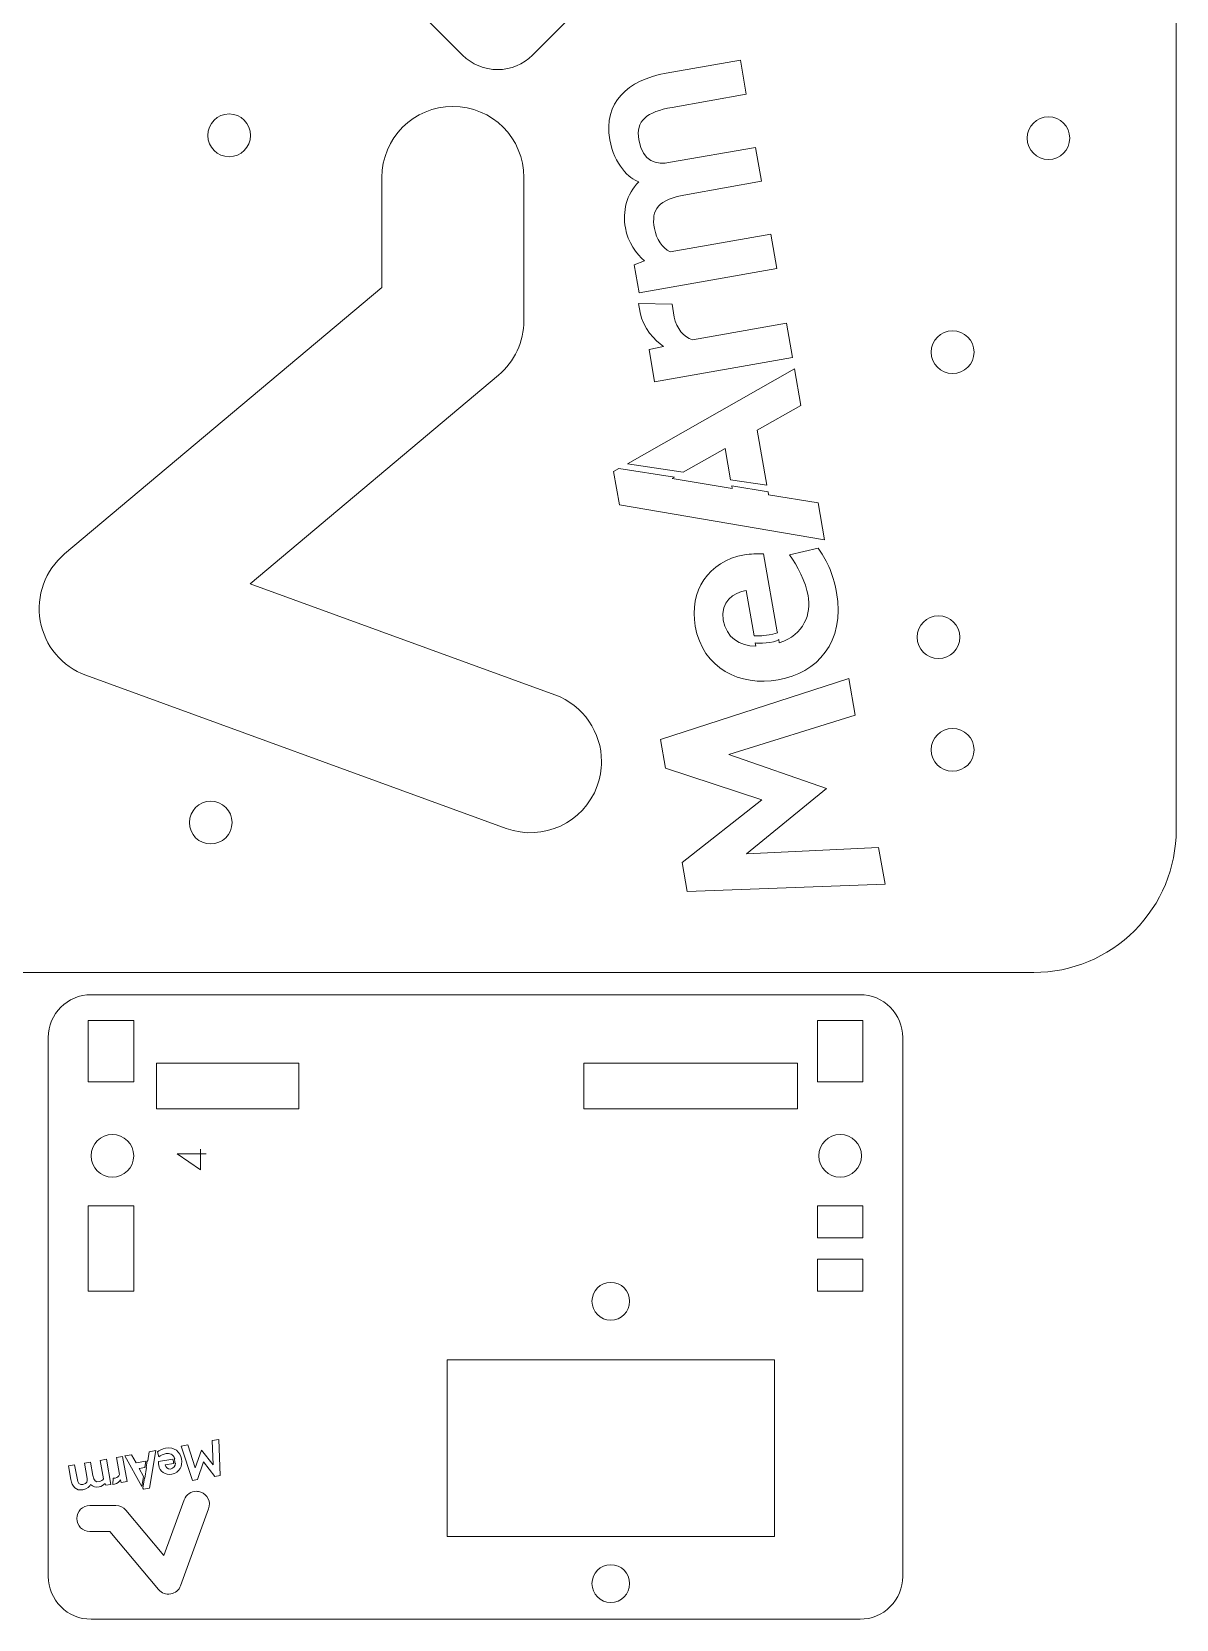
# Model space of a CAD drawing. Header units: inches. Extents: x -267 to 19, y 28 to 222.
# Drawn here: x -205.2 to -125, y 28.6 to 139.9 of the extents above; entities that cross this region are included whole.
import ezdxf

# ---------------------------------------------------------------- set-up
doc = ezdxf.new("R2010")
doc.units = ezdxf.units.IN
doc.header["$MEASUREMENT"] = 0
doc.layers.add('Layer 2', color=7, linetype='Continuous')

msp = doc.modelspace()

# ---------------------------------------------------------------- linework, layer by layer
at = {"layer": 'Layer 2', "color": 250, "lineweight": 18, "true_color": 0x1a1a18}
for points in [[(-156.23, 108.49), (-156.61, 110.68), (-159.56, 109.01), (-163.47, 109.61), (-151.75, 116.27), (-151.3, 113.69), (-154.36, 111.96), (-153.69, 108.1), (-156.23, 108.49)], [(-160.33, 108.57), (-156.12, 107.87), (-156.15, 108.05), (-153.61, 107.65), (-153.57, 107.44), (-150.1, 106.86), (-149.65, 104.28), (-164.03, 106.72), (-164.44, 109.06), (-164.07, 109.27), (-160.16, 108.67), (-160.33, 108.57)], [(-147.49, 91.97), (-156.35, 89.21), (-149.52, 86.84), (-155.11, 82.26), (-145.86, 82.69), (-145.41, 80.12), (-159.27, 79.61), (-159.63, 81.65), (-154.04, 86.04), (-160.79, 88.25), (-161.14, 90.28), (-147.94, 94.54), (-147.49, 91.97)], [(-201.26, 66.27), (-201.26, 70.57), (-198.07, 70.57), (-198.07, 66.27), (-201.26, 66.27)], [(-146.96, 70.57), (-146.96, 66.27), (-150.15, 66.27), (-150.15, 70.57), (-146.96, 70.57)], [(-186.49, 67.57), (-186.49, 64.37), (-196.47, 64.37), (-196.47, 67.57), (-186.49, 67.57)], [(-166.53, 67.57), (-151.55, 67.57), (-151.55, 64.37), (-166.53, 64.37), (-166.53, 67.57)], [(-201.26, 57.57), (-201.26, 51.57), (-198.07, 51.57), (-198.07, 57.57), (-201.26, 57.57)], [(-150.15, 55.32), (-150.15, 57.57), (-146.96, 57.57), (-146.96, 55.32), (-150.15, 55.32)], [(-146.96, 53.81), (-146.96, 51.57), (-150.15, 51.57), (-150.15, 53.81), (-146.96, 53.81)], [(-153.15, 46.77), (-176.11, 46.77), (-176.11, 34.37), (-153.15, 34.37), (-153.15, 46.77)], [(-197.28, 39.2), (-197.68, 39.13), (-197.38, 38.59), (-197.49, 37.87), (-198.7, 40.02), (-198.23, 40.1), (-197.91, 39.54), (-197.21, 39.66), (-197.28, 39.2)], [(-197.3, 38.45), (-197.17, 39.22), (-197.2, 39.21), (-197.13, 39.68), (-197.09, 39.68), (-196.98, 40.32), (-196.51, 40.4), (-196.96, 37.77), (-197.39, 37.7), (-197.42, 37.76), (-197.31, 38.48), (-197.3, 38.45)], [(-194.27, 40.8), (-193.77, 39.18), (-193.33, 40.43), (-192.5, 39.4), (-192.58, 41.1), (-192.11, 41.18), (-192.01, 38.64), (-192.39, 38.58), (-193.19, 39.6), (-193.59, 38.36), (-193.96, 38.3), (-194.74, 40.71), (-194.27, 40.8)]]:
    msp.add_lwpolyline(points, dxfattribs=at)
for points, knots in [([(-219.83, 83.94), (-219.83, 83.94), (-219.83, 83.79), (-219.83, 83.79), (-219.83, 81.14), (-218.78, 78.74), (-216.9, 76.86), (-215.03, 74.99), (-212.49, 73.93), (-209.85, 73.93), (-209.85, 73.93), (-134.98, 73.93), (-134.98, 73.93), (-132.33, 73.93), (-129.79, 74.99), (-127.92, 76.86), (-126.05, 78.74), (-125, 81.28), (-125, 83.94), (-125, 83.94), (-125, 208.04), (-125, 208.04), (-125, 213.56), (-129.47, 218.04), (-134.98, 218.04), (-134.98, 218.04), (-209.85, 218.04), (-209.85, 218.04), (-212.49, 218.04), (-215.03, 216.99), (-216.9, 215.11), (-218.78, 213.24), (-219.83, 210.69), (-219.83, 208.04), (-219.83, 208.04), (-219.83, 83.94), (-219.83, 83.94)], [0, 0, 0, 0, 1, 1, 1, 2, 2, 2, 3, 3, 3, 4, 4, 4, 5, 5, 5, 6, 6, 6, 7, 7, 7, 8, 8, 8, 9, 9, 9, 10, 10, 10, 11, 11, 11, 12, 12, 12, 12]), ([(-210.97, 179.26), (-210.97, 179.26), (-211.13, 179.08), (-211.13, 179.08), (-211.78, 178.43), (-211.99, 177.72), (-211.99, 176.8), (-211.99, 175.88), (-211.62, 174.99), (-210.97, 174.34), (-210.97, 174.34), (-175.02, 138.27), (-175.02, 138.27), (-174.37, 137.62), (-173.48, 137.25), (-172.56, 137.25), (-171.64, 137.25), (-170.76, 137.62), (-170.11, 138.27), (-170.11, 138.27), (-134.11, 174.29), (-134.11, 174.29), (-132.75, 175.65), (-132.63, 177.72), (-133.98, 179.08), (-133.98, 179.08), (-134.1, 179.21), (-134.1, 179.21), (-134.1, 179.21), (-170.06, 215.28), (-170.06, 215.28), (-170.71, 215.93), (-171.59, 216.29), (-172.51, 216.3), (-173.43, 216.3), (-174.32, 215.93), (-174.97, 215.28), (-174.97, 215.28), (-210.97, 179.26), (-210.97, 179.26)], [0, 0, 0, 0, 1, 1, 1, 2, 2, 2, 3, 3, 3, 4, 4, 4, 5, 5, 5, 6, 6, 6, 7, 7, 7, 8, 8, 8, 9, 9, 9, 10, 10, 10, 11, 11, 11, 12, 12, 12, 13, 13, 13, 13]), ([(-155.13, 135.52), (-155.13, 135.52), (-160.33, 134.6), (-160.33, 134.6), (-162.11, 134.29), (-162.9, 133.67), (-162.66, 132.33), (-162.38, 130.74), (-161.44, 130.57), (-160.45, 130.75), (-160.45, 130.75), (-154.48, 131.8), (-154.48, 131.8), (-154.48, 131.8), (-154.06, 129.42), (-154.06, 129.42), (-154.06, 129.42), (-159.26, 128.5), (-159.26, 128.5), (-161.35, 128.13), (-161.81, 127.45), (-161.57, 126.1), (-161.43, 125.32), (-161.04, 124.79), (-160.46, 124.46), (-160.46, 124.46), (-153.41, 125.7), (-153.41, 125.7), (-153.41, 125.7), (-152.99, 123.3), (-152.99, 123.3), (-152.99, 123.3), (-162.65, 121.6), (-162.65, 121.6), (-162.65, 121.6), (-163, 123.57), (-163, 123.57), (-163, 123.57), (-162.27, 123.84), (-162.27, 123.84), (-162.83, 124.32), (-163.43, 125.13), (-163.61, 126.16), (-163.81, 127.28), (-163.55, 128.52), (-162.66, 129.38), (-163.34, 129.6), (-164.39, 130.59), (-164.7, 132.33), (-165.15, 134.95), (-163.46, 136.52), (-160.75, 137), (-160.75, 137), (-155.55, 137.92), (-155.55, 137.92), (-155.55, 137.92), (-155.13, 135.52), (-155.13, 135.52)], [0, 0, 0, 0, 1, 1, 1, 2, 2, 2, 3, 3, 3, 4, 4, 4, 5, 5, 5, 6, 6, 6, 7, 7, 7, 8, 8, 8, 9, 9, 9, 10, 10, 10, 11, 11, 11, 12, 12, 12, 13, 13, 13, 14, 14, 14, 15, 15, 15, 16, 16, 16, 17, 17, 17, 18, 18, 18, 19, 19, 19, 19]), ([(-165.28, 88.72), (-165.28, 88.15), (-165.38, 87.57), (-165.58, 87.01), (-166.53, 84.42), (-169.38, 83.09), (-171.97, 84.03), (-171.97, 84.03), (-201.42, 94.77), (-201.42, 94.77), (-203.1, 95.38), (-204.32, 96.84), (-204.62, 98.6), (-204.93, 100.35), (-204.28, 102.14), (-202.92, 103.28), (-202.92, 103.28), (-180.68, 121.97), (-180.68, 121.97), (-180.68, 121.97), (-180.68, 129.68), (-180.68, 129.68), (-180.68, 132.44), (-178.45, 134.67), (-175.7, 134.67), (-172.95, 134.67), (-170.72, 132.44), (-170.72, 129.68), (-170.72, 129.68), (-170.72, 119.65), (-170.72, 119.65), (-170.72, 118.17), (-171.38, 116.77), (-172.5, 115.82), (-172.5, 115.82), (-189.91, 101.19), (-189.91, 101.19), (-189.91, 101.19), (-168.56, 93.4), (-168.56, 93.4), (-166.54, 92.67), (-165.28, 90.75), (-165.28, 88.72)], [0, 0, 0, 0, 1, 1, 1, 2, 2, 2, 3, 3, 3, 4, 4, 4, 5, 5, 5, 6, 6, 6, 7, 7, 7, 8, 8, 8, 9, 9, 9, 10, 10, 10, 11, 11, 11, 12, 12, 12, 13, 13, 13, 14, 14, 14, 14]), ([(-191.38, 134.14), (-192.21, 134.14), (-192.88, 133.47), (-192.88, 132.64), (-192.88, 131.81), (-192.21, 131.14), (-191.38, 131.14), (-190.55, 131.14), (-189.88, 131.81), (-189.88, 132.64), (-189.88, 133.47), (-190.55, 134.14), (-191.38, 134.14)], [0, 0, 0, 0, 1, 1, 1, 2, 2, 2, 3, 3, 3, 4, 4, 4, 4]), ([(-133.95, 133.94), (-134.78, 133.94), (-135.45, 133.27), (-135.45, 132.44), (-135.45, 131.62), (-134.78, 130.94), (-133.95, 130.94), (-133.13, 130.94), (-132.46, 131.62), (-132.46, 132.44), (-132.46, 133.27), (-133.13, 133.94), (-133.95, 133.94)], [0, 0, 0, 0, 1, 1, 1, 2, 2, 2, 3, 3, 3, 4, 4, 4, 4]), ([(-160.34, 120.79), (-160.34, 120.79), (-160.18, 119.89), (-160.18, 119.89), (-160.04, 119.1), (-159.49, 118.48), (-158.91, 118.3), (-158.91, 118.3), (-152.31, 119.46), (-152.31, 119.46), (-152.31, 119.46), (-151.89, 117.06), (-151.89, 117.06), (-151.89, 117.06), (-161.56, 115.36), (-161.56, 115.36), (-161.56, 115.36), (-161.95, 117.61), (-161.95, 117.61), (-161.95, 117.61), (-160.94, 117.84), (-160.94, 117.84), (-161.55, 118.26), (-162.37, 119.11), (-162.57, 120.21), (-162.57, 120.21), (-162.68, 120.85), (-162.68, 120.85), (-162.68, 120.85), (-160.34, 120.79), (-160.34, 120.79)], [0, 0, 0, 0, 1, 1, 1, 2, 2, 2, 3, 3, 3, 4, 4, 4, 5, 5, 5, 6, 6, 6, 7, 7, 7, 8, 8, 8, 9, 9, 9, 10, 10, 10, 10]), ([(-140.67, 118.94), (-141.5, 118.94), (-142.17, 118.26), (-142.17, 117.44), (-142.17, 116.61), (-141.5, 115.94), (-140.67, 115.94), (-139.84, 115.94), (-139.17, 116.61), (-139.17, 117.44), (-139.17, 118.26), (-139.84, 118.94), (-140.67, 118.94)], [0, 0, 0, 0, 1, 1, 1, 2, 2, 2, 3, 3, 3, 4, 4, 4, 4]), ([(-152.82, 97.04), (-151.07, 97.62), (-150.57, 99.09), (-150.8, 100.37), (-150.96, 101.28), (-151.55, 102.49), (-152.11, 103.21), (-152.11, 103.21), (-150.1, 103.68), (-150.1, 103.68), (-149.59, 103.02), (-149.04, 101.95), (-148.8, 100.58), (-148.19, 97.08), (-150.18, 94.93), (-152.89, 94.45), (-155.57, 93.98), (-158.19, 95.23), (-158.71, 98.22), (-159.14, 100.66), (-157.81, 102.77), (-155.26, 103.22), (-154.84, 103.29), (-154.4, 103.31), (-153.92, 103.29), (-153.92, 103.29), (-152.96, 97.82), (-152.96, 97.82), (-152.96, 97.82), (-152.95, 97.74), (-152.95, 97.74), (-153.91, 97.52), (-153.97, 97.53), (-154.58, 97.54), (-154.58, 97.54), (-155.14, 100.72), (-155.14, 100.72), (-156.01, 100.57), (-156.98, 99.94), (-156.75, 98.64), (-156.53, 97.4), (-155.6, 96.85), (-154.46, 96.81), (-154.46, 96.81), (-154.5, 97.05), (-154.5, 97.05), (-154.38, 96.97), (-153.15, 97.02), (-152.86, 97.28), (-152.86, 97.28), (-152.82, 97.04), (-152.82, 97.04)], [0, 0, 0, 0, 1, 1, 1, 2, 2, 2, 3, 3, 3, 4, 4, 4, 5, 5, 5, 6, 6, 6, 7, 7, 7, 8, 8, 8, 9, 9, 9, 10, 10, 10, 11, 11, 11, 12, 12, 12, 13, 13, 13, 14, 14, 14, 15, 15, 15, 16, 16, 16, 17, 17, 17, 17]), ([(-141.66, 98.94), (-142.49, 98.94), (-143.16, 98.27), (-143.16, 97.44), (-143.16, 96.61), (-142.49, 95.94), (-141.66, 95.94), (-140.83, 95.94), (-140.16, 96.61), (-140.16, 97.44), (-140.16, 98.27), (-140.83, 98.94), (-141.66, 98.94)], [0, 0, 0, 0, 1, 1, 1, 2, 2, 2, 3, 3, 3, 4, 4, 4, 4]), ([(-140.67, 91.04), (-141.5, 91.04), (-142.17, 90.36), (-142.17, 89.54), (-142.17, 88.71), (-141.5, 88.04), (-140.67, 88.04), (-139.84, 88.04), (-139.17, 88.71), (-139.17, 89.54), (-139.17, 90.36), (-139.84, 91.04), (-140.67, 91.04)], [0, 0, 0, 0, 1, 1, 1, 2, 2, 2, 3, 3, 3, 4, 4, 4, 4]), ([(-192.68, 85.94), (-193.5, 85.94), (-194.17, 85.26), (-194.17, 84.44), (-194.17, 83.61), (-193.5, 82.94), (-192.68, 82.94), (-191.85, 82.94), (-191.18, 83.61), (-191.18, 84.44), (-191.18, 85.26), (-191.85, 85.94), (-192.68, 85.94)], [0, 0, 0, 0, 1, 1, 1, 2, 2, 2, 3, 3, 3, 4, 4, 4, 4]), ([(-204.06, 69.37), (-204.06, 69.37), (-204.06, 31.57), (-204.06, 31.57), (-204.06, 30.77), (-203.74, 30.01), (-203.18, 29.45), (-202.62, 28.88), (-201.86, 28.57), (-201.06, 28.57), (-201.06, 28.57), (-147.16, 28.57), (-147.16, 28.57), (-146.37, 28.57), (-145.6, 28.88), (-145.04, 29.45), (-144.48, 30.01), (-144.17, 30.77), (-144.17, 31.57), (-144.17, 31.57), (-144.17, 69.37), (-144.17, 69.37), (-144.17, 70.16), (-144.48, 70.93), (-145.04, 71.49), (-145.6, 72.05), (-146.37, 72.37), (-147.16, 72.37), (-147.16, 72.37), (-201.06, 72.37), (-201.06, 72.37), (-202.72, 72.37), (-204.06, 71.02), (-204.06, 69.37)], [0, 0, 0, 0, 1, 1, 1, 2, 2, 2, 3, 3, 3, 4, 4, 4, 5, 5, 5, 6, 6, 6, 7, 7, 7, 8, 8, 8, 9, 9, 9, 10, 10, 10, 11, 11, 11, 11]), ([(-201.06, 61.07), (-201.06, 60.24), (-200.39, 59.57), (-199.57, 59.57), (-198.74, 59.57), (-198.07, 60.24), (-198.07, 61.07), (-198.07, 61.9), (-198.74, 62.57), (-199.57, 62.57), (-200.39, 62.57), (-201.06, 61.9), (-201.06, 61.07)], [0, 0, 0, 0, 1, 1, 1, 2, 2, 2, 3, 3, 3, 4, 4, 4, 4]), ([(-150.05, 61.07), (-150.05, 60.24), (-149.38, 59.57), (-148.56, 59.57), (-147.73, 59.57), (-147.06, 60.24), (-147.06, 61.07), (-147.06, 61.9), (-147.73, 62.57), (-148.56, 62.57), (-149.38, 62.57), (-150.05, 61.9), (-150.05, 61.07)], [0, 0, 0, 0, 1, 1, 1, 2, 2, 2, 3, 3, 3, 4, 4, 4, 4]), ([(-195.03, 61.2), (-195.03, 61.2), (-193.38, 60.09), (-193.38, 60.09), (-193.38, 60.09), (-193.38, 61.53), (-193.38, 61.53), (-193.38, 61.53), (-193.38, 60.09), (-193.38, 60.09), (-193.38, 60.09), (-195.03, 61.2), (-195.03, 61.2), (-195.03, 61.2), (-192.99, 61.2), (-192.99, 61.2), (-192.99, 61.2), (-195.03, 61.2), (-195.03, 61.2)], [0, 0, 0, 0, 1, 1, 1, 2, 2, 2, 3, 3, 3, 4, 4, 4, 5, 5, 5, 6, 6, 6, 6]), ([(-165.95, 50.87), (-165.95, 50.14), (-165.36, 49.54), (-164.63, 49.54), (-163.9, 49.54), (-163.31, 50.14), (-163.31, 50.87), (-163.31, 51.6), (-163.9, 52.19), (-164.63, 52.19), (-165.36, 52.19), (-165.95, 51.6), (-165.95, 50.87)], [0, 0, 0, 0, 1, 1, 1, 2, 2, 2, 3, 3, 3, 4, 4, 4, 4]), ([(-195.19, 39.82), (-195.3, 40.14), (-195.57, 40.23), (-195.8, 40.19), (-195.97, 40.16), (-196.19, 40.05), (-196.32, 39.95), (-196.32, 39.95), (-196.41, 40.32), (-196.41, 40.32), (-196.28, 40.41), (-196.09, 40.51), (-195.84, 40.56), (-195.2, 40.67), (-194.81, 40.31), (-194.72, 39.81), (-194.63, 39.32), (-194.86, 38.84), (-195.41, 38.74), (-195.85, 38.67), (-196.24, 38.91), (-196.32, 39.38), (-196.33, 39.45), (-196.34, 39.53), (-196.33, 39.62), (-196.33, 39.62), (-195.34, 39.8), (-195.34, 39.8), (-195.34, 39.8), (-195.32, 39.8), (-195.32, 39.8), (-195.28, 39.62), (-195.28, 39.61), (-195.28, 39.5), (-195.28, 39.5), (-195.86, 39.4), (-195.86, 39.4), (-195.84, 39.24), (-195.72, 39.06), (-195.49, 39.1), (-195.26, 39.14), (-195.16, 39.31), (-195.15, 39.52), (-195.15, 39.52), (-195.19, 39.51), (-195.19, 39.51), (-195.18, 39.54), (-195.19, 39.76), (-195.24, 39.81), (-195.24, 39.81), (-195.19, 39.82), (-195.19, 39.82)], [0, 0, 0, 0, 1, 1, 1, 2, 2, 2, 3, 3, 3, 4, 4, 4, 5, 5, 5, 6, 6, 6, 7, 7, 7, 8, 8, 8, 9, 9, 9, 10, 10, 10, 11, 11, 11, 12, 12, 12, 13, 13, 13, 14, 14, 14, 15, 15, 15, 16, 16, 16, 17, 17, 17, 17]), ([(-202.21, 39.4), (-202.21, 39.4), (-202.04, 38.45), (-202.04, 38.45), (-201.99, 38.12), (-201.87, 37.98), (-201.63, 38.02), (-201.34, 38.07), (-201.31, 38.24), (-201.34, 38.43), (-201.34, 38.43), (-201.53, 39.52), (-201.53, 39.52), (-201.53, 39.52), (-201.1, 39.59), (-201.1, 39.59), (-201.1, 39.59), (-200.93, 38.64), (-200.93, 38.64), (-200.86, 38.26), (-200.74, 38.18), (-200.49, 38.22), (-200.35, 38.25), (-200.26, 38.32), (-200.19, 38.42), (-200.19, 38.42), (-200.42, 39.71), (-200.42, 39.71), (-200.42, 39.71), (-199.98, 39.79), (-199.98, 39.79), (-199.98, 39.79), (-199.67, 38.02), (-199.67, 38.02), (-199.67, 38.02), (-200.03, 37.96), (-200.03, 37.96), (-200.03, 37.96), (-200.08, 38.09), (-200.08, 38.09), (-200.17, 37.99), (-200.32, 37.88), (-200.5, 37.85), (-200.71, 37.81), (-200.94, 37.86), (-201.09, 38.02), (-201.13, 37.9), (-201.31, 37.7), (-201.63, 37.65), (-202.11, 37.56), (-202.39, 37.87), (-202.48, 38.37), (-202.48, 38.37), (-202.65, 39.32), (-202.65, 39.32), (-202.65, 39.32), (-202.21, 39.4), (-202.21, 39.4)], [0, 0, 0, 0, 1, 1, 1, 2, 2, 2, 3, 3, 3, 4, 4, 4, 5, 5, 5, 6, 6, 6, 7, 7, 7, 8, 8, 8, 9, 9, 9, 10, 10, 10, 11, 11, 11, 12, 12, 12, 13, 13, 13, 14, 14, 14, 15, 15, 15, 16, 16, 16, 17, 17, 17, 18, 18, 18, 19, 19, 19, 19]), ([(-199.52, 38.45), (-199.52, 38.45), (-199.36, 38.47), (-199.36, 38.47), (-199.22, 38.5), (-199.1, 38.6), (-199.07, 38.71), (-199.07, 38.71), (-199.28, 39.91), (-199.28, 39.91), (-199.28, 39.91), (-198.85, 39.99), (-198.85, 39.99), (-198.85, 39.99), (-198.53, 38.22), (-198.53, 38.22), (-198.53, 38.22), (-198.94, 38.15), (-198.94, 38.15), (-198.94, 38.15), (-198.99, 38.34), (-198.99, 38.34), (-199.06, 38.22), (-199.22, 38.07), (-199.42, 38.04), (-199.42, 38.04), (-199.54, 38.02), (-199.54, 38.02), (-199.54, 38.02), (-199.52, 38.45), (-199.52, 38.45)], [0, 0, 0, 0, 1, 1, 1, 2, 2, 2, 3, 3, 3, 4, 4, 4, 5, 5, 5, 6, 6, 6, 7, 7, 7, 8, 8, 8, 9, 9, 9, 10, 10, 10, 10]), ([(-193.67, 37.54), (-193.57, 37.54), (-193.47, 37.52), (-193.36, 37.49), (-192.89, 37.31), (-192.65, 36.79), (-192.82, 36.32), (-192.82, 36.32), (-194.78, 30.92), (-194.78, 30.92), (-194.89, 30.62), (-195.16, 30.4), (-195.48, 30.34), (-195.8, 30.28), (-196.12, 30.4), (-196.33, 30.65), (-196.33, 30.65), (-199.74, 34.72), (-199.74, 34.72), (-199.74, 34.72), (-201.15, 34.72), (-201.15, 34.72), (-201.65, 34.72), (-202.06, 35.13), (-202.06, 35.63), (-202.06, 36.14), (-201.65, 36.54), (-201.15, 36.54), (-201.15, 36.54), (-199.32, 36.54), (-199.32, 36.54), (-199.05, 36.54), (-198.79, 36.43), (-198.62, 36.22), (-198.62, 36.22), (-195.95, 33.03), (-195.95, 33.03), (-195.95, 33.03), (-194.53, 36.94), (-194.53, 36.94), (-194.4, 37.31), (-194.05, 37.54), (-193.67, 37.54)], [0, 0, 0, 0, 1, 1, 1, 2, 2, 2, 3, 3, 3, 4, 4, 4, 5, 5, 5, 6, 6, 6, 7, 7, 7, 8, 8, 8, 9, 9, 9, 10, 10, 10, 11, 11, 11, 12, 12, 12, 13, 13, 13, 14, 14, 14, 14]), ([(-165.95, 31.07), (-165.95, 30.33), (-165.36, 29.74), (-164.63, 29.74), (-163.9, 29.74), (-163.31, 30.33), (-163.31, 31.07), (-163.31, 31.8), (-163.9, 32.39), (-164.63, 32.39), (-165.36, 32.39), (-165.95, 31.8), (-165.95, 31.07)], [0, 0, 0, 0, 1, 1, 1, 2, 2, 2, 3, 3, 3, 4, 4, 4, 4])]:
    msp.add_open_spline(points, degree=3, knots=knots, dxfattribs=at)

doc.saveas('drawing.dxf')
